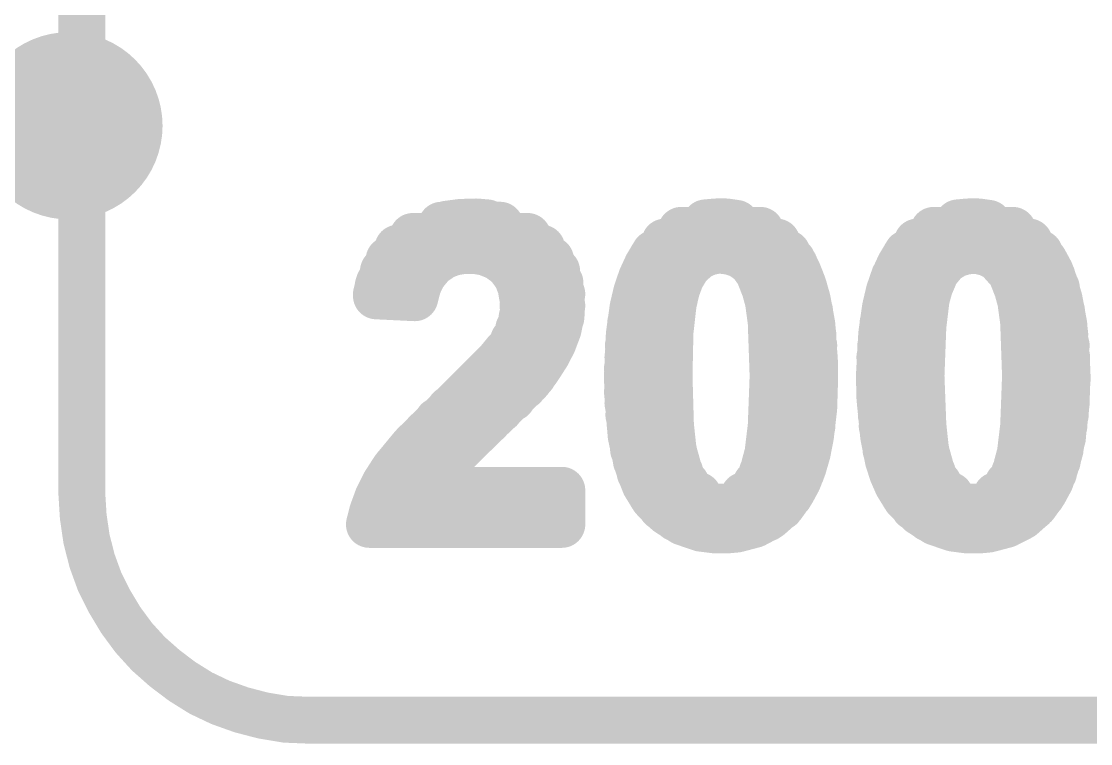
# Model space of a CAD drawing. Extents: x -22 to 197, y -17 to 116.
# Drawn here: x 119.399 to 120.54, y 59.733 to 60.504 of the extents above; entities that cross this region are included whole.
import ezdxf

# ---------------------------------------------------------------- set-up
doc = ezdxf.new("R2010")
doc.units = 0
doc.header["$MEASUREMENT"] = 0
doc.layers.add('DRILLDRAWING', color=1, linetype='CONTINUOUS')
doc.layers.add('TOPOVERLAY', color=2, linetype='CONTINUOUS')

msp = doc.modelspace()

# ---------------------------------------------------------------- linework, layer by layer
at = {"layer": 'DRILLDRAWING', "const_width": 0.1}
msp.add_lwpolyline([(119.3996, 60.3925, 1), (119.4996, 60.3925, 1)], format="xyb", close=True, dxfattribs=at)
at = {"layer": 'TOPOVERLAY', "const_width": 0.05}
for points in [[(119.4634, 59.9999), (119.4634, 61.2999)], [(119.8474, 60.2864), (119.9099, 60.2864)], [(119.8529, 60.2874), (119.8679, 60.2894)], [(119.8679, 60.2894), (119.8844, 60.2899)], [(119.8844, 60.2899), (119.8959, 60.2889)], [(120.1294, 60.2889), (120.1404, 60.2899)], [(120.1404, 60.2899), (120.1514, 60.2899)], [(120.1514, 60.2899), (120.1619, 60.2884)], [(120.3989, 60.2889), (120.4094, 60.2899)], [(120.4094, 60.2899), (120.4209, 60.2899)], [(120.4209, 60.2899), (120.4314, 60.2884)], [(119.8169, 60.2744), (119.9394, 60.2744)], [(120.1034, 60.2809), (120.1879, 60.2809)], [(120.3729, 60.2809), (120.4574, 60.2809)], [(119.8009, 60.2619), (119.9544, 60.2619)], [(120.0859, 60.2684), (120.2054, 60.2684)], [(120.3554, 60.2684), (120.4749, 60.2684)], [(119.8374, 60.2454), (119.8489, 60.2534)], [(119.8489, 60.2534), (119.8594, 60.2574)], [(119.8594, 60.2574), (119.8709, 60.2594)], [(119.8709, 60.2594), (119.8834, 60.2594)], [(119.8834, 60.2594), (119.8949, 60.2574)], [(119.8949, 60.2574), (119.9074, 60.2524)], [(119.9074, 60.2524), (119.9189, 60.2439)], [(120.0669, 60.2429), (120.0734, 60.2539)], [(120.0749, 60.2564), (120.1279, 60.2564)], [(120.1104, 60.2429), (120.1214, 60.2529)], [(120.1214, 60.2529), (120.1324, 60.2579)], [(120.1324, 60.2579), (120.1439, 60.2599)], [(120.1439, 60.2599), (120.1559, 60.2584)], [(120.1559, 60.2584), (120.1664, 60.2549)], [(120.1634, 60.2564), (120.2164, 60.2564)], [(120.1664, 60.2549), (120.1774, 60.2474)], [(120.3364, 60.2429), (120.3429, 60.2539)], [(120.3444, 60.2564), (120.3974, 60.2564)], [(120.3854, 60.2489), (120.3959, 60.2554)], [(120.3959, 60.2554), (120.4074, 60.2589)], [(120.4074, 60.2589), (120.4194, 60.2594)], [(120.4194, 60.2594), (120.4304, 60.2569)], [(120.4304, 60.2569), (120.4414, 60.2514)], [(120.4329, 60.2564), (120.4859, 60.2564)], [(120.4414, 60.2514), (120.4554, 60.2359)], [(119.7914, 60.2494), (119.8424, 60.2494)], [(119.8279, 60.2339), (119.8374, 60.2454)], [(119.9119, 60.2494), (119.9639, 60.2494)], [(119.9189, 60.2439), (119.9274, 60.2324)], [(120.0609, 60.2299), (120.0669, 60.2429)], [(120.0674, 60.2439), (120.1109, 60.2439)], [(120.1029, 60.2304), (120.1104, 60.2429)], [(120.1774, 60.2474), (120.1859, 60.2359)], [(120.1804, 60.2439), (120.2244, 60.2439)], [(120.2219, 60.2484), (120.2279, 60.2364)], [(120.3304, 60.2299), (120.3364, 60.2429)], [(120.3369, 60.2439), (120.3804, 60.2439)], [(120.3754, 60.2369), (120.3854, 60.2489)], [(120.4499, 60.2439), (120.4934, 60.2439)], [(120.4909, 60.2484), (120.4974, 60.2364)], [(119.7854, 60.2374), (119.8299, 60.2374)], [(119.8224, 60.2224), (119.8279, 60.2339)], [(119.9244, 60.2374), (119.9704, 60.2374)], [(119.9274, 60.2324), (119.9319, 60.2219)], [(120.0559, 60.2154), (120.0609, 60.2299)], [(120.0619, 60.2314), (120.1034, 60.2314)], [(120.0984, 60.2179), (120.1029, 60.2304)], [(120.1859, 60.2359), (120.1929, 60.2179)], [(120.1879, 60.2314), (120.2299, 60.2314)], [(120.2279, 60.2364), (120.2334, 60.2224)], [(120.3254, 60.2154), (120.3304, 60.2299)], [(120.3309, 60.2314), (120.3729, 60.2314)], [(120.3684, 60.2204), (120.3754, 60.2369)], [(120.4554, 60.2359), (120.4624, 60.2179)], [(120.4574, 60.2314), (120.4994, 60.2314)], [(120.4974, 60.2364), (120.5024, 60.2224)], [(119.7779, 60.2109), (119.7799, 60.2219)], [(119.7809, 60.2249), (119.8234, 60.2249)], [(119.8189, 60.2089), (119.8224, 60.2224)], [(119.9304, 60.2249), (119.9739, 60.2249)], [(119.9319, 60.2219), (119.9339, 60.2104)], [(120.0574, 60.2194), (120.0989, 60.2194)], [(120.0949, 60.2034), (120.0984, 60.2179)], [(120.1929, 60.2194), (120.2344, 60.2194)], [(120.1929, 60.2179), (120.1964, 60.2049)], [(120.2334, 60.2224), (120.2379, 60.2069)], [(120.3269, 60.2194), (120.3679, 60.2194)], [(120.3649, 60.2074), (120.3684, 60.2204)], [(120.4619, 60.2194), (120.5039, 60.2194)], [(120.4624, 60.2179), (120.4659, 60.2049)], [(120.5024, 60.2224), (120.5069, 60.2069)], [(119.7779, 60.2129), (119.8199, 60.2129)], [(119.7779, 60.2109), (119.8189, 60.2089)], [(119.9334, 60.2129), (119.9759, 60.2129)], [(120.0519, 60.1984), (120.0559, 60.2154)], [(120.0539, 60.2069), (120.0959, 60.2069)], [(120.1959, 60.2069), (120.2379, 60.2069)], [(120.1964, 60.2049), (120.1994, 60.1829)], [(120.2379, 60.2069), (120.2429, 60.1799)], [(120.3214, 60.1984), (120.3254, 60.2154)], [(120.3234, 60.2069), (120.3649, 60.2069)], [(120.3614, 60.1784), (120.3649, 60.2074)], [(120.4654, 60.2069), (120.5069, 60.2069)], [(120.4659, 60.2049), (120.4689, 60.1829)], [(120.5069, 60.2069), (120.5119, 60.1799)], [(119.9344, 60.2004), (119.9759, 60.2004)], [(120.0479, 60.1699), (120.0519, 60.1984)], [(120.0514, 60.1949), (120.0939, 60.1949)], [(120.0914, 60.1724), (120.0949, 60.2034)], [(120.1979, 60.1949), (120.2404, 60.1949)], [(120.3174, 60.1704), (120.3214, 60.1984)], [(120.3209, 60.1949), (120.3629, 60.1949)], [(120.4674, 60.1949), (120.5094, 60.1949)], [(119.9334, 60.1879), (119.9749, 60.1879)], [(119.9719, 60.1754), (119.9754, 60.1929)], [(120.0494, 60.1824), (120.0924, 60.1824)], [(120.1994, 60.1829), (120.2014, 60.1254)], [(120.1994, 60.1824), (120.2424, 60.1824)], [(120.3189, 60.1824), (120.3619, 60.1824)], [(120.4689, 60.1829), (120.4709, 60.1254)], [(120.4689, 60.1824), (120.5114, 60.1824)], [(119.9299, 60.1759), (119.9719, 60.1759)], [(119.9664, 60.1609), (119.9719, 60.1754)], [(120.0904, 60.1254), (120.0914, 60.1724)], [(120.2429, 60.1799), (120.2459, 60.1369)], [(120.3594, 60.1254), (120.3614, 60.1784)], [(120.5119, 60.1799), (120.5149, 60.1369)], [(119.9244, 60.1634), (119.9674, 60.1634)], [(119.9599, 60.1484), (119.9664, 60.1609)], [(120.0459, 60.1259), (120.0479, 60.1699)], [(120.0479, 60.1699), (120.0914, 60.1699)], [(120.2004, 60.1699), (120.2439, 60.1699)], [(120.3149, 60.1259), (120.3174, 60.1704)], [(120.3174, 60.1699), (120.3609, 60.1699)], [(120.4694, 60.1699), (120.5129, 60.1699)], [(119.9074, 60.1399), (119.9164, 60.1509)], [(119.9169, 60.1514), (119.9614, 60.1514)], [(119.9499, 60.1329), (119.9599, 60.1484)], [(120.0469, 60.1579), (120.0909, 60.1579)], [(120.2009, 60.1579), (120.2449, 60.1579)], [(120.3164, 60.1579), (120.3604, 60.1579)], [(120.4704, 60.1579), (120.5144, 60.1579)], [(119.8159, 60.0489), (119.9074, 60.1399)], [(119.9069, 60.1389), (119.9539, 60.1389)], [(120.0464, 60.1454), (120.0904, 60.1454)], [(120.2014, 60.1454), (120.2454, 60.1454)], [(120.2459, 60.1249), (120.2459, 60.1369)], [(120.3154, 60.1454), (120.3599, 60.1454)], [(120.4704, 60.1454), (120.5149, 60.1454)], [(120.5149, 60.1369), (120.5154, 60.1249)], [(119.8949, 60.1264), (119.9454, 60.1264)], [(119.9409, 60.1209), (119.9499, 60.1329)], [(120.0459, 60.1334), (120.0904, 60.1334)], [(120.0459, 60.1259), (120.0464, 60.1024)], [(120.0904, 60.1254), (120.0919, 60.0729)], [(120.1994, 60.0719), (120.2014, 60.1254)], [(120.2014, 60.1334), (120.2459, 60.1334)], [(120.2449, 60.0914), (120.2459, 60.1249)], [(120.3149, 60.1259), (120.3154, 60.1024)], [(120.3154, 60.1334), (120.3594, 60.1334)], [(120.3594, 60.1254), (120.3614, 60.0729)], [(120.4689, 60.0719), (120.4709, 60.1254)], [(120.4709, 60.1334), (120.5149, 60.1334)], [(120.5139, 60.0914), (120.5154, 60.1249)], [(119.8624, 60.0439), (119.9409, 60.1209)], [(119.8824, 60.1144), (119.9349, 60.1144)], [(120.0459, 60.1209), (120.0904, 60.1209)], [(120.2014, 60.1209), (120.2459, 60.1209)], [(120.3154, 60.1209), (120.3594, 60.1209)], [(120.4709, 60.1209), (120.5154, 60.1209)], [(120.0459, 60.1084), (120.0904, 60.1084)], [(120.0464, 60.1024), (120.0499, 60.0614)], [(120.2014, 60.1084), (120.2454, 60.1084)], [(120.3154, 60.1084), (120.3599, 60.1084)], [(120.3154, 60.1024), (120.3194, 60.0614)], [(120.4704, 60.1084), (120.5149, 60.1084)], [(119.8694, 60.1019), (119.9229, 60.1019)], [(120.0464, 60.0964), (120.0909, 60.0964)], [(120.2009, 60.0964), (120.2449, 60.0964)], [(120.2414, 60.0614), (120.2449, 60.0914)], [(120.3159, 60.0964), (120.3599, 60.0964)], [(120.4704, 60.0964), (120.5144, 60.0964)], [(120.5104, 60.0614), (120.5139, 60.0914)], [(119.8564, 60.0899), (119.9099, 60.0899)], [(120.0474, 60.0839), (120.0914, 60.0839)], [(120.2004, 60.0839), (120.2439, 60.0839)], [(120.3169, 60.0839), (120.3604, 60.0839)], [(120.4699, 60.0839), (120.5134, 60.0839)], [(119.8434, 60.0774), (119.8969, 60.0774)], [(120.0489, 60.0719), (120.0919, 60.0719)], [(120.0919, 60.0729), (120.0944, 60.0494)], [(120.1959, 60.0429), (120.1994, 60.0719)], [(120.1994, 60.0719), (120.2429, 60.0719)], [(120.3179, 60.0719), (120.3614, 60.0719)], [(120.3614, 60.0729), (120.3639, 60.0494)], [(120.4654, 60.0429), (120.4689, 60.0719)], [(120.4689, 60.0719), (120.5119, 60.0719)], [(119.8314, 60.0649), (119.8834, 60.0649)], [(120.0499, 60.0614), (120.0554, 60.0359)], [(120.0504, 60.0594), (120.0929, 60.0594)], [(120.1984, 60.0594), (120.2409, 60.0594)], [(120.2379, 60.0434), (120.2414, 60.0614)], [(120.3194, 60.0614), (120.3244, 60.0359)], [(120.3199, 60.0594), (120.3624, 60.0594)], [(120.4679, 60.0594), (120.5104, 60.0594)], [(120.5069, 60.0434), (120.5104, 60.0614)], [(119.7969, 60.0259), (119.8159, 60.0489)], [(119.8194, 60.0529), (119.8709, 60.0529)], [(120.0524, 60.0469), (120.0949, 60.0469)], [(120.1964, 60.0469), (120.2384, 60.0469)], [(120.3219, 60.0469), (120.3644, 60.0469)], [(120.4659, 60.0469), (120.5079, 60.0469)], [(119.8089, 60.0404), (119.8589, 60.0404)], [(119.8489, 60.0274), (119.8624, 60.0439)], [(120.0554, 60.0359), (120.0599, 60.0219)], [(120.0554, 60.0349), (120.0979, 60.0349)], [(120.0959, 60.0419), (120.0994, 60.0294)], [(120.1924, 60.0299), (120.1959, 60.0429)], [(120.1939, 60.0349), (120.2354, 60.0349)], [(120.2334, 60.0279), (120.2379, 60.0434)], [(120.3244, 60.0359), (120.3289, 60.0219)], [(120.3249, 60.0349), (120.3669, 60.0349)], [(120.3654, 60.0419), (120.3689, 60.0294)], [(120.4619, 60.0299), (120.4654, 60.0429)], [(120.4634, 60.0349), (120.5049, 60.0349)], [(120.5024, 60.0279), (120.5069, 60.0434)], [(119.7869, 60.0104), (119.7969, 60.0259)], [(119.7989, 60.0284), (119.8494, 60.0284)], [(119.8439, 60.0159), (119.8489, 60.0274)], [(120.0594, 60.0224), (120.1019, 60.0224)], [(120.1899, 60.0224), (120.2314, 60.0224)], [(120.2279, 60.0139), (120.2334, 60.0279)], [(120.3289, 60.0224), (120.3714, 60.0224)], [(120.4594, 60.0224), (120.5009, 60.0224)], [(120.4974, 60.0139), (120.5024, 60.0279)], [(119.7904, 60.0159), (119.8439, 60.0159)], [(120.0599, 60.0219), (120.0649, 60.0094)], [(120.2214, 60.0019), (120.2279, 60.0139)], [(120.3289, 60.0219), (120.3344, 60.0094)], [(120.4909, 60.0019), (120.4974, 60.0139)], [(119.4634, 59.9999), (119.4649, 59.9754)], [(119.7794, 59.9954), (119.7869, 60.0104)], [(119.7834, 60.0034), (119.8559, 60.0034)], [(119.8564, 60.0034), (119.9759, 60.0034)], [(119.9759, 59.9669), (119.9759, 60.0034)], [(120.0644, 60.0104), (120.1084, 60.0104)], [(120.0649, 60.0094), (120.0739, 59.9949)], [(120.1834, 60.0104), (120.2259, 60.0104)], [(120.2114, 59.9879), (120.2214, 60.0019)], [(120.3339, 60.0104), (120.3779, 60.0104)], [(120.3344, 60.0094), (120.3434, 59.9949)], [(120.4524, 60.0104), (120.4954, 60.0104)], [(120.4809, 59.9879), (120.4909, 60.0019)], [(119.7739, 59.9804), (119.7794, 59.9954)], [(119.7779, 59.9914), (119.9759, 59.9914)], [(120.0719, 59.9979), (120.1214, 59.9979)], [(120.0739, 59.9949), (120.0889, 59.9799)], [(120.1704, 59.9979), (120.2189, 59.9979)], [(120.1974, 59.9754), (120.2114, 59.9879)], [(120.3414, 59.9979), (120.3904, 59.9979)], [(120.3434, 59.9949), (120.3584, 59.9799)], [(120.4399, 59.9979), (120.4884, 59.9979)], [(120.4669, 59.9754), (120.4809, 59.9879)], [(119.7704, 59.9669), (119.7739, 59.9804)], [(119.7734, 59.9789), (119.9759, 59.9789)], [(120.0824, 59.9854), (120.2094, 59.9854)], [(120.0889, 59.9799), (120.1054, 59.9694)], [(120.3519, 59.9854), (120.4784, 59.9854)], [(120.3584, 59.9799), (120.3749, 59.9694)], [(119.4649, 59.9754), (119.4684, 59.9514)], [(119.7704, 59.9669), (119.9759, 59.9669)], [(119.7704, 59.9669), (119.9759, 59.9669)], [(120.0984, 59.9734), (120.1944, 59.9734)], [(120.1054, 59.9694), (120.1244, 59.9629)], [(120.1624, 59.9619), (120.1814, 59.9669)], [(120.1814, 59.9669), (120.1974, 59.9754)], [(120.3679, 59.9734), (120.4634, 59.9734)], [(120.3749, 59.9694), (120.3939, 59.9629)], [(120.4314, 59.9619), (120.4504, 59.9669)], [(120.4504, 59.9669), (120.4669, 59.9754)], [(120.1244, 59.9629), (120.1404, 59.9609)], [(120.1404, 59.9609), (120.1514, 59.9609)], [(120.1514, 59.9609), (120.1624, 59.9619)], [(120.3939, 59.9629), (120.4094, 59.9609)], [(120.4094, 59.9609), (120.4209, 59.9609)], [(120.4209, 59.9609), (120.4314, 59.9619)], [(119.4684, 59.9514), (119.4744, 59.9279)], [(119.4744, 59.9279), (119.4824, 59.9059)], [(119.4824, 59.9059), (119.4929, 59.8849)], [(119.4929, 59.8849), (119.5049, 59.8649)], [(119.5049, 59.8649), (119.5189, 59.8459)], [(119.5189, 59.8459), (119.5344, 59.8289)], [(119.5344, 59.8289), (119.5519, 59.8134)], [(119.5519, 59.8134), (119.5704, 59.7994)], [(119.5704, 59.7994), (119.5904, 59.7869)], [(119.5904, 59.7869), (119.6114, 59.7769)], [(119.6114, 59.7769), (119.6339, 59.7689)], [(119.6339, 59.7689), (119.6569, 59.7629)], [(119.6569, 59.7629), (119.6809, 59.7589)], [(119.6809, 59.7589), (119.7054, 59.7579)], [(119.7054, 59.7579), (122.7319, 59.7579)]]:
    msp.add_lwpolyline(points, dxfattribs=at)
at = {"layer": 'TOPOVERLAY', "const_width": 0.025}
for points in [[(119.8349, 60.2864, 1), (119.8599, 60.2864, 1)], [(119.8404, 60.2874, 1), (119.8654, 60.2874, 1)], [(119.8554, 60.2894, 1), (119.8804, 60.2894, 1)], [(119.8554, 60.2894, 1), (119.8804, 60.2894, 1)], [(119.8719, 60.2899, 1), (119.8969, 60.2899, 1)], [(119.8719, 60.2899, 1), (119.8969, 60.2899, 1)], [(119.8834, 60.2889, 1), (119.9084, 60.2889, 1)], [(119.8974, 60.2864, 1), (119.9224, 60.2864, 1)], [(120.1169, 60.2889, 1), (120.1419, 60.2889, 1)], [(120.1279, 60.2899, 1), (120.1529, 60.2899, 1)], [(120.1279, 60.2899, 1), (120.1529, 60.2899, 1)], [(120.1389, 60.2899, 1), (120.1639, 60.2899, 1)], [(120.1389, 60.2899, 1), (120.1639, 60.2899, 1)], [(120.1494, 60.2884, 1), (120.1744, 60.2884, 1)], [(120.3864, 60.2889, 1), (120.4114, 60.2889, 1)], [(120.3969, 60.2899, 1), (120.4219, 60.2899, 1)], [(120.3969, 60.2899, 1), (120.4219, 60.2899, 1)], [(120.4084, 60.2899, 1), (120.4334, 60.2899, 1)], [(120.4084, 60.2899, 1), (120.4334, 60.2899, 1)], [(120.4189, 60.2884, 1), (120.4439, 60.2884, 1)], [(119.8044, 60.2744, 1), (119.8294, 60.2744, 1)], [(119.9269, 60.2744, 1), (119.9519, 60.2744, 1)], [(120.0909, 60.2809, 1), (120.1159, 60.2809, 1)], [(120.1754, 60.2809, 1), (120.2004, 60.2809, 1)], [(120.3604, 60.2809, 1), (120.3854, 60.2809, 1)], [(120.4449, 60.2809, 1), (120.4699, 60.2809, 1)], [(119.7884, 60.2619, 1), (119.8134, 60.2619, 1)], [(119.9419, 60.2619, 1), (119.9669, 60.2619, 1)], [(120.0734, 60.2684, 1), (120.0984, 60.2684, 1)], [(120.1929, 60.2684, 1), (120.2179, 60.2684, 1)], [(120.3429, 60.2684, 1), (120.3679, 60.2684, 1)], [(120.4624, 60.2684, 1), (120.4874, 60.2684, 1)], [(119.8364, 60.2534, 1), (119.8614, 60.2534, 1)], [(119.8364, 60.2534, 1), (119.8614, 60.2534, 1)], [(119.8469, 60.2574, 1), (119.8719, 60.2574, 1)], [(119.8469, 60.2574, 1), (119.8719, 60.2574, 1)], [(119.8584, 60.2594, 1), (119.8834, 60.2594, 1)], [(119.8584, 60.2594, 1), (119.8834, 60.2594, 1)], [(119.8709, 60.2594, 1), (119.8959, 60.2594, 1)], [(119.8709, 60.2594, 1), (119.8959, 60.2594, 1)], [(119.8824, 60.2574, 1), (119.9074, 60.2574, 1)], [(119.8824, 60.2574, 1), (119.9074, 60.2574, 1)], [(119.8949, 60.2524, 1), (119.9199, 60.2524, 1)], [(119.8949, 60.2524, 1), (119.9199, 60.2524, 1)], [(120.0609, 60.2539, 1), (120.0859, 60.2539, 1)], [(120.0624, 60.2564, 1), (120.0874, 60.2564, 1)], [(120.1089, 60.2529, 1), (120.1339, 60.2529, 1)], [(120.1089, 60.2529, 1), (120.1339, 60.2529, 1)], [(120.1154, 60.2564, 1), (120.1404, 60.2564, 1)], [(120.1199, 60.2579, 1), (120.1449, 60.2579, 1)], [(120.1199, 60.2579, 1), (120.1449, 60.2579, 1)], [(120.1314, 60.2599, 1), (120.1564, 60.2599, 1)], [(120.1314, 60.2599, 1), (120.1564, 60.2599, 1)], [(120.1434, 60.2584, 1), (120.1684, 60.2584, 1)], [(120.1434, 60.2584, 1), (120.1684, 60.2584, 1)], [(120.1509, 60.2564, 1), (120.1759, 60.2564, 1)], [(120.1539, 60.2549, 1), (120.1789, 60.2549, 1)], [(120.1539, 60.2549, 1), (120.1789, 60.2549, 1)], [(120.2039, 60.2564, 1), (120.2289, 60.2564, 1)], [(120.3304, 60.2539, 1), (120.3554, 60.2539, 1)], [(120.3319, 60.2564, 1), (120.3569, 60.2564, 1)], [(120.3834, 60.2554, 1), (120.4084, 60.2554, 1)], [(120.3834, 60.2554, 1), (120.4084, 60.2554, 1)], [(120.3849, 60.2564, 1), (120.4099, 60.2564, 1)], [(120.3949, 60.2589, 1), (120.4199, 60.2589, 1)], [(120.3949, 60.2589, 1), (120.4199, 60.2589, 1)], [(120.4069, 60.2594, 1), (120.4319, 60.2594, 1)], [(120.4069, 60.2594, 1), (120.4319, 60.2594, 1)], [(120.4179, 60.2569, 1), (120.4429, 60.2569, 1)], [(120.4179, 60.2569, 1), (120.4429, 60.2569, 1)], [(120.4204, 60.2564, 1), (120.4454, 60.2564, 1)], [(120.4289, 60.2514, 1), (120.4539, 60.2514, 1)], [(120.4289, 60.2514, 1), (120.4539, 60.2514, 1)], [(120.4734, 60.2564, 1), (120.4984, 60.2564, 1)], [(119.7789, 60.2494, 1), (119.8039, 60.2494, 1)], [(119.8249, 60.2454, 1), (119.8499, 60.2454, 1)], [(119.8249, 60.2454, 1), (119.8499, 60.2454, 1)], [(119.8299, 60.2494, 1), (119.8549, 60.2494, 1)], [(119.8994, 60.2494, 1), (119.9244, 60.2494, 1)], [(119.9064, 60.2439, 1), (119.9314, 60.2439, 1)], [(119.9064, 60.2439, 1), (119.9314, 60.2439, 1)], [(119.9514, 60.2494, 1), (119.9764, 60.2494, 1)], [(120.0544, 60.2429, 1), (120.0794, 60.2429, 1)], [(120.0544, 60.2429, 1), (120.0794, 60.2429, 1)], [(120.0549, 60.2439, 1), (120.0799, 60.2439, 1)], [(120.0979, 60.2429, 1), (120.1229, 60.2429, 1)], [(120.0979, 60.2429, 1), (120.1229, 60.2429, 1)], [(120.0984, 60.2439, 1), (120.1234, 60.2439, 1)], [(120.1649, 60.2474, 1), (120.1899, 60.2474, 1)], [(120.1649, 60.2474, 1), (120.1899, 60.2474, 1)], [(120.1679, 60.2439, 1), (120.1929, 60.2439, 1)], [(120.2094, 60.2484, 1), (120.2344, 60.2484, 1)], [(120.2119, 60.2439, 1), (120.2369, 60.2439, 1)], [(120.3239, 60.2429, 1), (120.3489, 60.2429, 1)], [(120.3239, 60.2429, 1), (120.3489, 60.2429, 1)], [(120.3244, 60.2439, 1), (120.3494, 60.2439, 1)], [(120.3679, 60.2439, 1), (120.3929, 60.2439, 1)], [(120.3729, 60.2489, 1), (120.3979, 60.2489, 1)], [(120.3729, 60.2489, 1), (120.3979, 60.2489, 1)], [(120.4374, 60.2439, 1), (120.4624, 60.2439, 1)], [(120.4784, 60.2484, 1), (120.5034, 60.2484, 1)], [(120.4809, 60.2439, 1), (120.5059, 60.2439, 1)], [(119.7729, 60.2374, 1), (119.7979, 60.2374, 1)], [(119.8154, 60.2339, 1), (119.8404, 60.2339, 1)], [(119.8154, 60.2339, 1), (119.8404, 60.2339, 1)], [(119.8174, 60.2374, 1), (119.8424, 60.2374, 1)], [(119.9119, 60.2374, 1), (119.9369, 60.2374, 1)], [(119.9149, 60.2324, 1), (119.9399, 60.2324, 1)], [(119.9149, 60.2324, 1), (119.9399, 60.2324, 1)], [(119.9579, 60.2374, 1), (119.9829, 60.2374, 1)], [(120.0484, 60.2299, 1), (120.0734, 60.2299, 1)], [(120.0484, 60.2299, 1), (120.0734, 60.2299, 1)], [(120.0494, 60.2314, 1), (120.0744, 60.2314, 1)], [(120.0904, 60.2304, 1), (120.1154, 60.2304, 1)], [(120.0904, 60.2304, 1), (120.1154, 60.2304, 1)], [(120.0909, 60.2314, 1), (120.1159, 60.2314, 1)], [(120.1734, 60.2359, 1), (120.1984, 60.2359, 1)], [(120.1734, 60.2359, 1), (120.1984, 60.2359, 1)], [(120.1754, 60.2314, 1), (120.2004, 60.2314, 1)], [(120.2154, 60.2364, 1), (120.2404, 60.2364, 1)], [(120.2154, 60.2364, 1), (120.2404, 60.2364, 1)], [(120.2174, 60.2314, 1), (120.2424, 60.2314, 1)], [(120.3179, 60.2299, 1), (120.3429, 60.2299, 1)], [(120.3179, 60.2299, 1), (120.3429, 60.2299, 1)], [(120.3184, 60.2314, 1), (120.3434, 60.2314, 1)], [(120.3604, 60.2314, 1), (120.3854, 60.2314, 1)], [(120.3629, 60.2369, 1), (120.3879, 60.2369, 1)], [(120.3629, 60.2369, 1), (120.3879, 60.2369, 1)], [(120.4429, 60.2359, 1), (120.4679, 60.2359, 1)], [(120.4429, 60.2359, 1), (120.4679, 60.2359, 1)], [(120.4449, 60.2314, 1), (120.4699, 60.2314, 1)], [(120.4849, 60.2364, 1), (120.5099, 60.2364, 1)], [(120.4849, 60.2364, 1), (120.5099, 60.2364, 1)], [(120.4869, 60.2314, 1), (120.5119, 60.2314, 1)], [(119.7674, 60.2219, 1), (119.7924, 60.2219, 1)], [(119.7684, 60.2249, 1), (119.7934, 60.2249, 1)], [(119.8099, 60.2224, 1), (119.8349, 60.2224, 1)], [(119.8099, 60.2224, 1), (119.8349, 60.2224, 1)], [(119.8109, 60.2249, 1), (119.8359, 60.2249, 1)], [(119.9179, 60.2249, 1), (119.9429, 60.2249, 1)], [(119.9194, 60.2219, 1), (119.9444, 60.2219, 1)], [(119.9194, 60.2219, 1), (119.9444, 60.2219, 1)], [(119.9614, 60.2249, 1), (119.9864, 60.2249, 1)], [(120.0449, 60.2194, 1), (120.0699, 60.2194, 1)], [(120.0859, 60.2179, 1), (120.1109, 60.2179, 1)], [(120.0859, 60.2179, 1), (120.1109, 60.2179, 1)], [(120.0864, 60.2194, 1), (120.1114, 60.2194, 1)], [(120.1804, 60.2194, 1), (120.2054, 60.2194, 1)], [(120.1804, 60.2179, 1), (120.2054, 60.2179, 1)], [(120.1804, 60.2179, 1), (120.2054, 60.2179, 1)], [(120.2209, 60.2224, 1), (120.2459, 60.2224, 1)], [(120.2209, 60.2224, 1), (120.2459, 60.2224, 1)], [(120.2219, 60.2194, 1), (120.2469, 60.2194, 1)], [(120.3144, 60.2194, 1), (120.3394, 60.2194, 1)], [(120.3554, 60.2194, 1), (120.3804, 60.2194, 1)], [(120.3559, 60.2204, 1), (120.3809, 60.2204, 1)], [(120.3559, 60.2204, 1), (120.3809, 60.2204, 1)], [(120.4494, 60.2194, 1), (120.4744, 60.2194, 1)], [(120.4499, 60.2179, 1), (120.4749, 60.2179, 1)], [(120.4499, 60.2179, 1), (120.4749, 60.2179, 1)], [(120.4899, 60.2224, 1), (120.5149, 60.2224, 1)], [(120.4899, 60.2224, 1), (120.5149, 60.2224, 1)], [(120.4914, 60.2194, 1), (120.5164, 60.2194, 1)], [(119.7654, 60.2129, 1), (119.7904, 60.2129, 1)], [(119.7654, 60.2109, 1), (119.7904, 60.2109, 1)], [(119.7654, 60.2109, 1), (119.7904, 60.2109, 1)], [(119.8064, 60.2089, 1), (119.8314, 60.2089, 1)], [(119.8064, 60.2089, 1), (119.8314, 60.2089, 1)], [(119.8074, 60.2129, 1), (119.8324, 60.2129, 1)], [(119.9209, 60.2129, 1), (119.9459, 60.2129, 1)], [(119.9214, 60.2104, 1), (119.9464, 60.2104, 1)], [(119.9634, 60.2129, 1), (119.9884, 60.2129, 1)], [(120.0414, 60.2069, 1), (120.0664, 60.2069, 1)], [(120.0434, 60.2154, 1), (120.0684, 60.2154, 1)], [(120.0434, 60.2154, 1), (120.0684, 60.2154, 1)], [(120.0834, 60.2069, 1), (120.1084, 60.2069, 1)], [(120.1834, 60.2069, 1), (120.2084, 60.2069, 1)], [(120.1839, 60.2049, 1), (120.2089, 60.2049, 1)], [(120.1839, 60.2049, 1), (120.2089, 60.2049, 1)], [(120.2254, 60.2069, 1), (120.2504, 60.2069, 1)], [(120.2254, 60.2069, 1), (120.2504, 60.2069, 1)], [(120.2254, 60.2069, 1), (120.2504, 60.2069, 1)], [(120.3109, 60.2069, 1), (120.3359, 60.2069, 1)], [(120.3129, 60.2154, 1), (120.3379, 60.2154, 1)], [(120.3129, 60.2154, 1), (120.3379, 60.2154, 1)], [(120.3524, 60.2074, 1), (120.3774, 60.2074, 1)], [(120.3524, 60.2074, 1), (120.3774, 60.2074, 1)], [(120.3524, 60.2069, 1), (120.3774, 60.2069, 1)], [(120.4529, 60.2069, 1), (120.4779, 60.2069, 1)], [(120.4534, 60.2049, 1), (120.4784, 60.2049, 1)], [(120.4534, 60.2049, 1), (120.4784, 60.2049, 1)], [(120.4944, 60.2069, 1), (120.5194, 60.2069, 1)], [(120.4944, 60.2069, 1), (120.5194, 60.2069, 1)], [(120.4944, 60.2069, 1), (120.5194, 60.2069, 1)], [(119.9219, 60.2004, 1), (119.9469, 60.2004, 1)], [(119.9634, 60.2004, 1), (119.9884, 60.2004, 1)], [(120.0389, 60.1949, 1), (120.0639, 60.1949, 1)], [(120.0394, 60.1984, 1), (120.0644, 60.1984, 1)], [(120.0394, 60.1984, 1), (120.0644, 60.1984, 1)], [(120.0814, 60.1949, 1), (120.1064, 60.1949, 1)], [(120.0824, 60.2034, 1), (120.1074, 60.2034, 1)], [(120.0824, 60.2034, 1), (120.1074, 60.2034, 1)], [(120.1854, 60.1949, 1), (120.2104, 60.1949, 1)], [(120.2279, 60.1949, 1), (120.2529, 60.1949, 1)], [(120.3084, 60.1949, 1), (120.3334, 60.1949, 1)], [(120.3089, 60.1984, 1), (120.3339, 60.1984, 1)], [(120.3089, 60.1984, 1), (120.3339, 60.1984, 1)], [(120.3504, 60.1949, 1), (120.3754, 60.1949, 1)], [(120.4549, 60.1949, 1), (120.4799, 60.1949, 1)], [(120.4969, 60.1949, 1), (120.5219, 60.1949, 1)], [(119.9209, 60.1879, 1), (119.9459, 60.1879, 1)], [(119.9624, 60.1879, 1), (119.9874, 60.1879, 1)], [(119.9629, 60.1929, 1), (119.9879, 60.1929, 1)], [(120.0369, 60.1824, 1), (120.0619, 60.1824, 1)], [(120.0799, 60.1824, 1), (120.1049, 60.1824, 1)], [(120.1869, 60.1829, 1), (120.2119, 60.1829, 1)], [(120.1869, 60.1829, 1), (120.2119, 60.1829, 1)], [(120.1869, 60.1824, 1), (120.2119, 60.1824, 1)], [(120.2299, 60.1824, 1), (120.2549, 60.1824, 1)], [(120.3064, 60.1824, 1), (120.3314, 60.1824, 1)], [(120.3494, 60.1824, 1), (120.3744, 60.1824, 1)], [(120.4564, 60.1829, 1), (120.4814, 60.1829, 1)], [(120.4564, 60.1829, 1), (120.4814, 60.1829, 1)], [(120.4564, 60.1824, 1), (120.4814, 60.1824, 1)], [(120.4989, 60.1824, 1), (120.5239, 60.1824, 1)], [(119.9174, 60.1759, 1), (119.9424, 60.1759, 1)], [(119.9594, 60.1759, 1), (119.9844, 60.1759, 1)], [(119.9594, 60.1754, 1), (119.9844, 60.1754, 1)], [(119.9594, 60.1754, 1), (119.9844, 60.1754, 1)], [(120.0789, 60.1724, 1), (120.1039, 60.1724, 1)], [(120.0789, 60.1724, 1), (120.1039, 60.1724, 1)], [(120.2304, 60.1799, 1), (120.2554, 60.1799, 1)], [(120.2304, 60.1799, 1), (120.2554, 60.1799, 1)], [(120.3489, 60.1784, 1), (120.3739, 60.1784, 1)], [(120.3489, 60.1784, 1), (120.3739, 60.1784, 1)], [(120.4994, 60.1799, 1), (120.5244, 60.1799, 1)], [(120.4994, 60.1799, 1), (120.5244, 60.1799, 1)], [(119.9119, 60.1634, 1), (119.9369, 60.1634, 1)], [(119.9539, 60.1609, 1), (119.9789, 60.1609, 1)], [(119.9539, 60.1609, 1), (119.9789, 60.1609, 1)], [(119.9549, 60.1634, 1), (119.9799, 60.1634, 1)], [(120.0354, 60.1699, 1), (120.0604, 60.1699, 1)], [(120.0354, 60.1699, 1), (120.0604, 60.1699, 1)], [(120.0354, 60.1699, 1), (120.0604, 60.1699, 1)], [(120.0789, 60.1699, 1), (120.1039, 60.1699, 1)], [(120.1879, 60.1699, 1), (120.2129, 60.1699, 1)], [(120.2314, 60.1699, 1), (120.2564, 60.1699, 1)], [(120.3049, 60.1704, 1), (120.3299, 60.1704, 1)], [(120.3049, 60.1704, 1), (120.3299, 60.1704, 1)], [(120.3049, 60.1699, 1), (120.3299, 60.1699, 1)], [(120.3484, 60.1699, 1), (120.3734, 60.1699, 1)], [(120.4569, 60.1699, 1), (120.4819, 60.1699, 1)], [(120.5004, 60.1699, 1), (120.5254, 60.1699, 1)], [(119.9039, 60.1509, 1), (119.9289, 60.1509, 1)], [(119.9044, 60.1514, 1), (119.9294, 60.1514, 1)], [(119.9474, 60.1484, 1), (119.9724, 60.1484, 1)], [(119.9474, 60.1484, 1), (119.9724, 60.1484, 1)], [(119.9489, 60.1514, 1), (119.9739, 60.1514, 1)], [(120.0344, 60.1579, 1), (120.0594, 60.1579, 1)], [(120.0784, 60.1579, 1), (120.1034, 60.1579, 1)], [(120.1884, 60.1579, 1), (120.2134, 60.1579, 1)], [(120.2324, 60.1579, 1), (120.2574, 60.1579, 1)], [(120.3039, 60.1579, 1), (120.3289, 60.1579, 1)], [(120.3479, 60.1579, 1), (120.3729, 60.1579, 1)], [(120.4579, 60.1579, 1), (120.4829, 60.1579, 1)], [(120.5019, 60.1579, 1), (120.5269, 60.1579, 1)], [(119.8944, 60.1389, 1), (119.9194, 60.1389, 1)], [(119.8949, 60.1399, 1), (119.9199, 60.1399, 1)], [(119.8949, 60.1399, 1), (119.9199, 60.1399, 1)], [(119.9414, 60.1389, 1), (119.9664, 60.1389, 1)], [(120.0339, 60.1454, 1), (120.0589, 60.1454, 1)], [(120.0779, 60.1454, 1), (120.1029, 60.1454, 1)], [(120.1889, 60.1454, 1), (120.2139, 60.1454, 1)], [(120.2329, 60.1454, 1), (120.2579, 60.1454, 1)], [(120.2334, 60.1369, 1), (120.2584, 60.1369, 1)], [(120.2334, 60.1369, 1), (120.2584, 60.1369, 1)], [(120.3029, 60.1454, 1), (120.3279, 60.1454, 1)], [(120.3474, 60.1454, 1), (120.3724, 60.1454, 1)], [(120.4579, 60.1454, 1), (120.4829, 60.1454, 1)], [(120.5024, 60.1454, 1), (120.5274, 60.1454, 1)], [(120.5024, 60.1369, 1), (120.5274, 60.1369, 1)], [(120.5024, 60.1369, 1), (120.5274, 60.1369, 1)], [(119.8824, 60.1264, 1), (119.9074, 60.1264, 1)], [(119.9329, 60.1264, 1), (119.9579, 60.1264, 1)], [(119.9374, 60.1329, 1), (119.9624, 60.1329, 1)], [(119.9374, 60.1329, 1), (119.9624, 60.1329, 1)], [(120.0334, 60.1334, 1), (120.0584, 60.1334, 1)], [(120.0334, 60.1259, 1), (120.0584, 60.1259, 1)], [(120.0334, 60.1259, 1), (120.0584, 60.1259, 1)], [(120.0779, 60.1334, 1), (120.1029, 60.1334, 1)], [(120.0779, 60.1254, 1), (120.1029, 60.1254, 1)], [(120.0779, 60.1254, 1), (120.1029, 60.1254, 1)], [(120.1889, 60.1334, 1), (120.2139, 60.1334, 1)], [(120.1889, 60.1254, 1), (120.2139, 60.1254, 1)], [(120.1889, 60.1254, 1), (120.2139, 60.1254, 1)], [(120.2334, 60.1334, 1), (120.2584, 60.1334, 1)], [(120.2334, 60.1249, 1), (120.2584, 60.1249, 1)], [(120.2334, 60.1249, 1), (120.2584, 60.1249, 1)], [(120.3024, 60.1259, 1), (120.3274, 60.1259, 1)], [(120.3024, 60.1259, 1), (120.3274, 60.1259, 1)], [(120.3029, 60.1334, 1), (120.3279, 60.1334, 1)], [(120.3469, 60.1334, 1), (120.3719, 60.1334, 1)], [(120.3469, 60.1254, 1), (120.3719, 60.1254, 1)], [(120.3469, 60.1254, 1), (120.3719, 60.1254, 1)], [(120.4584, 60.1334, 1), (120.4834, 60.1334, 1)], [(120.4584, 60.1254, 1), (120.4834, 60.1254, 1)], [(120.4584, 60.1254, 1), (120.4834, 60.1254, 1)], [(120.5024, 60.1334, 1), (120.5274, 60.1334, 1)], [(120.5029, 60.1249, 1), (120.5279, 60.1249, 1)], [(120.5029, 60.1249, 1), (120.5279, 60.1249, 1)], [(119.8699, 60.1144, 1), (119.8949, 60.1144, 1)], [(119.9224, 60.1144, 1), (119.9474, 60.1144, 1)], [(119.9284, 60.1209, 1), (119.9534, 60.1209, 1)], [(119.9284, 60.1209, 1), (119.9534, 60.1209, 1)], [(120.0334, 60.1209, 1), (120.0584, 60.1209, 1)], [(120.0779, 60.1209, 1), (120.1029, 60.1209, 1)], [(120.1889, 60.1209, 1), (120.2139, 60.1209, 1)], [(120.2334, 60.1209, 1), (120.2584, 60.1209, 1)], [(120.3029, 60.1209, 1), (120.3279, 60.1209, 1)], [(120.3469, 60.1209, 1), (120.3719, 60.1209, 1)], [(120.4584, 60.1209, 1), (120.4834, 60.1209, 1)], [(120.5029, 60.1209, 1), (120.5279, 60.1209, 1)], [(120.0334, 60.1084, 1), (120.0584, 60.1084, 1)], [(120.0339, 60.1024, 1), (120.0589, 60.1024, 1)], [(120.0339, 60.1024, 1), (120.0589, 60.1024, 1)], [(120.0779, 60.1084, 1), (120.1029, 60.1084, 1)], [(120.1889, 60.1084, 1), (120.2139, 60.1084, 1)], [(120.2329, 60.1084, 1), (120.2579, 60.1084, 1)], [(120.3029, 60.1084, 1), (120.3279, 60.1084, 1)], [(120.3029, 60.1024, 1), (120.3279, 60.1024, 1)], [(120.3029, 60.1024, 1), (120.3279, 60.1024, 1)], [(120.3474, 60.1084, 1), (120.3724, 60.1084, 1)], [(120.4579, 60.1084, 1), (120.4829, 60.1084, 1)], [(120.5024, 60.1084, 1), (120.5274, 60.1084, 1)], [(119.8569, 60.1019, 1), (119.8819, 60.1019, 1)], [(119.9104, 60.1019, 1), (119.9354, 60.1019, 1)], [(120.0339, 60.0964, 1), (120.0589, 60.0964, 1)], [(120.0784, 60.0964, 1), (120.1034, 60.0964, 1)], [(120.1884, 60.0964, 1), (120.2134, 60.0964, 1)], [(120.2324, 60.0964, 1), (120.2574, 60.0964, 1)], [(120.2324, 60.0914, 1), (120.2574, 60.0914, 1)], [(120.2324, 60.0914, 1), (120.2574, 60.0914, 1)], [(120.3034, 60.0964, 1), (120.3284, 60.0964, 1)], [(120.3474, 60.0964, 1), (120.3724, 60.0964, 1)], [(120.4579, 60.0964, 1), (120.4829, 60.0964, 1)], [(120.5014, 60.0914, 1), (120.5264, 60.0914, 1)], [(120.5014, 60.0914, 1), (120.5264, 60.0914, 1)], [(120.5019, 60.0964, 1), (120.5269, 60.0964, 1)], [(119.8439, 60.0899, 1), (119.8689, 60.0899, 1)], [(119.8974, 60.0899, 1), (119.9224, 60.0899, 1)], [(120.0349, 60.0839, 1), (120.0599, 60.0839, 1)], [(120.0789, 60.0839, 1), (120.1039, 60.0839, 1)], [(120.1879, 60.0839, 1), (120.2129, 60.0839, 1)], [(120.2314, 60.0839, 1), (120.2564, 60.0839, 1)], [(120.3044, 60.0839, 1), (120.3294, 60.0839, 1)], [(120.3479, 60.0839, 1), (120.3729, 60.0839, 1)], [(120.4574, 60.0839, 1), (120.4824, 60.0839, 1)], [(120.5009, 60.0839, 1), (120.5259, 60.0839, 1)], [(119.8309, 60.0774, 1), (119.8559, 60.0774, 1)], [(119.8844, 60.0774, 1), (119.9094, 60.0774, 1)], [(120.0364, 60.0719, 1), (120.0614, 60.0719, 1)], [(120.0794, 60.0729, 1), (120.1044, 60.0729, 1)], [(120.0794, 60.0729, 1), (120.1044, 60.0729, 1)], [(120.0794, 60.0719, 1), (120.1044, 60.0719, 1)], [(120.1869, 60.0719, 1), (120.2119, 60.0719, 1)], [(120.1869, 60.0719, 1), (120.2119, 60.0719, 1)], [(120.1869, 60.0719, 1), (120.2119, 60.0719, 1)], [(120.2304, 60.0719, 1), (120.2554, 60.0719, 1)], [(120.3054, 60.0719, 1), (120.3304, 60.0719, 1)], [(120.3489, 60.0729, 1), (120.3739, 60.0729, 1)], [(120.3489, 60.0729, 1), (120.3739, 60.0729, 1)], [(120.3489, 60.0719, 1), (120.3739, 60.0719, 1)], [(120.4564, 60.0719, 1), (120.4814, 60.0719, 1)], [(120.4564, 60.0719, 1), (120.4814, 60.0719, 1)], [(120.4564, 60.0719, 1), (120.4814, 60.0719, 1)], [(120.4994, 60.0719, 1), (120.5244, 60.0719, 1)], [(119.8189, 60.0649, 1), (119.8439, 60.0649, 1)], [(119.8709, 60.0649, 1), (119.8959, 60.0649, 1)], [(120.0374, 60.0614, 1), (120.0624, 60.0614, 1)], [(120.0374, 60.0614, 1), (120.0624, 60.0614, 1)], [(120.0379, 60.0594, 1), (120.0629, 60.0594, 1)], [(120.0804, 60.0594, 1), (120.1054, 60.0594, 1)], [(120.1859, 60.0594, 1), (120.2109, 60.0594, 1)], [(120.2284, 60.0594, 1), (120.2534, 60.0594, 1)], [(120.2289, 60.0614, 1), (120.2539, 60.0614, 1)], [(120.2289, 60.0614, 1), (120.2539, 60.0614, 1)], [(120.3069, 60.0614, 1), (120.3319, 60.0614, 1)], [(120.3069, 60.0614, 1), (120.3319, 60.0614, 1)], [(120.3074, 60.0594, 1), (120.3324, 60.0594, 1)], [(120.3499, 60.0594, 1), (120.3749, 60.0594, 1)], [(120.4554, 60.0594, 1), (120.4804, 60.0594, 1)], [(120.4979, 60.0614, 1), (120.5229, 60.0614, 1)], [(120.4979, 60.0614, 1), (120.5229, 60.0614, 1)], [(120.4979, 60.0594, 1), (120.5229, 60.0594, 1)], [(119.8034, 60.0489, 1), (119.8284, 60.0489, 1)], [(119.8034, 60.0489, 1), (119.8284, 60.0489, 1)], [(119.8069, 60.0529, 1), (119.8319, 60.0529, 1)], [(119.8584, 60.0529, 1), (119.8834, 60.0529, 1)], [(120.0399, 60.0469, 1), (120.0649, 60.0469, 1)], [(120.0819, 60.0494, 1), (120.1069, 60.0494, 1)], [(120.0824, 60.0469, 1), (120.1074, 60.0469, 1)], [(120.1839, 60.0469, 1), (120.2089, 60.0469, 1)], [(120.2259, 60.0469, 1), (120.2509, 60.0469, 1)], [(120.3094, 60.0469, 1), (120.3344, 60.0469, 1)], [(120.3514, 60.0494, 1), (120.3764, 60.0494, 1)], [(120.3519, 60.0469, 1), (120.3769, 60.0469, 1)], [(120.4534, 60.0469, 1), (120.4784, 60.0469, 1)], [(120.4954, 60.0469, 1), (120.5204, 60.0469, 1)], [(119.7964, 60.0404, 1), (119.8214, 60.0404, 1)], [(119.8464, 60.0404, 1), (119.8714, 60.0404, 1)], [(119.8499, 60.0439, 1), (119.8749, 60.0439, 1)], [(119.8499, 60.0439, 1), (119.8749, 60.0439, 1)], [(120.0429, 60.0359, 1), (120.0679, 60.0359, 1)], [(120.0429, 60.0359, 1), (120.0679, 60.0359, 1)], [(120.0429, 60.0349, 1), (120.0679, 60.0349, 1)], [(120.0834, 60.0419, 1), (120.1084, 60.0419, 1)], [(120.0854, 60.0349, 1), (120.1104, 60.0349, 1)], [(120.1814, 60.0349, 1), (120.2064, 60.0349, 1)], [(120.1834, 60.0429, 1), (120.2084, 60.0429, 1)], [(120.1834, 60.0429, 1), (120.2084, 60.0429, 1)], [(120.2229, 60.0349, 1), (120.2479, 60.0349, 1)], [(120.2254, 60.0434, 1), (120.2504, 60.0434, 1)], [(120.2254, 60.0434, 1), (120.2504, 60.0434, 1)], [(120.3119, 60.0359, 1), (120.3369, 60.0359, 1)], [(120.3119, 60.0359, 1), (120.3369, 60.0359, 1)], [(120.3124, 60.0349, 1), (120.3374, 60.0349, 1)], [(120.3529, 60.0419, 1), (120.3779, 60.0419, 1)], [(120.3544, 60.0349, 1), (120.3794, 60.0349, 1)], [(120.4509, 60.0349, 1), (120.4759, 60.0349, 1)], [(120.4529, 60.0429, 1), (120.4779, 60.0429, 1)], [(120.4529, 60.0429, 1), (120.4779, 60.0429, 1)], [(120.4924, 60.0349, 1), (120.5174, 60.0349, 1)], [(120.4944, 60.0434, 1), (120.5194, 60.0434, 1)], [(120.4944, 60.0434, 1), (120.5194, 60.0434, 1)], [(119.7844, 60.0259, 1), (119.8094, 60.0259, 1)], [(119.7844, 60.0259, 1), (119.8094, 60.0259, 1)], [(119.7864, 60.0284, 1), (119.8114, 60.0284, 1)], [(119.8364, 60.0274, 1), (119.8614, 60.0274, 1)], [(119.8364, 60.0274, 1), (119.8614, 60.0274, 1)], [(119.8369, 60.0284, 1), (119.8619, 60.0284, 1)], [(120.0469, 60.0224, 1), (120.0719, 60.0224, 1)], [(120.0869, 60.0294, 1), (120.1119, 60.0294, 1)], [(120.0894, 60.0224, 1), (120.1144, 60.0224, 1)], [(120.1774, 60.0224, 1), (120.2024, 60.0224, 1)], [(120.1799, 60.0299, 1), (120.2049, 60.0299, 1)], [(120.2189, 60.0224, 1), (120.2439, 60.0224, 1)], [(120.2209, 60.0279, 1), (120.2459, 60.0279, 1)], [(120.2209, 60.0279, 1), (120.2459, 60.0279, 1)], [(120.3164, 60.0224, 1), (120.3414, 60.0224, 1)], [(120.3564, 60.0294, 1), (120.3814, 60.0294, 1)], [(120.3589, 60.0224, 1), (120.3839, 60.0224, 1)], [(120.4469, 60.0224, 1), (120.4719, 60.0224, 1)], [(120.4494, 60.0299, 1), (120.4744, 60.0299, 1)], [(120.4884, 60.0224, 1), (120.5134, 60.0224, 1)], [(120.4899, 60.0279, 1), (120.5149, 60.0279, 1)], [(120.4899, 60.0279, 1), (120.5149, 60.0279, 1)], [(119.7779, 60.0159, 1), (119.8029, 60.0159, 1)], [(119.8314, 60.0159, 1), (119.8564, 60.0159, 1)], [(119.8314, 60.0159, 1), (119.8564, 60.0159, 1)], [(120.0474, 60.0219, 1), (120.0724, 60.0219, 1)], [(120.0474, 60.0219, 1), (120.0724, 60.0219, 1)], [(120.2154, 60.0139, 1), (120.2404, 60.0139, 1)], [(120.2154, 60.0139, 1), (120.2404, 60.0139, 1)], [(120.3164, 60.0219, 1), (120.3414, 60.0219, 1)], [(120.3164, 60.0219, 1), (120.3414, 60.0219, 1)], [(120.4849, 60.0139, 1), (120.5099, 60.0139, 1)], [(120.4849, 60.0139, 1), (120.5099, 60.0139, 1)], [(119.4509, 59.9999, 1), (119.4759, 59.9999, 1)], [(119.4509, 59.9999, 1), (119.4759, 59.9999, 1)], [(119.7709, 60.0034, 1), (119.7959, 60.0034, 1)], [(119.7744, 60.0104, 1), (119.7994, 60.0104, 1)], [(119.7744, 60.0104, 1), (119.7994, 60.0104, 1)], [(119.8434, 60.0034, 1), (119.8684, 60.0034, 1)], [(119.8439, 60.0034, 1), (119.8689, 60.0034, 1)], [(119.9634, 60.0034, 1), (119.9884, 60.0034, 1)], [(119.9634, 60.0034, 1), (119.9884, 60.0034, 1)], [(120.0519, 60.0104, 1), (120.0769, 60.0104, 1)], [(120.0524, 60.0094, 1), (120.0774, 60.0094, 1)], [(120.0524, 60.0094, 1), (120.0774, 60.0094, 1)], [(120.0959, 60.0104, 1), (120.1209, 60.0104, 1)], [(120.1709, 60.0104, 1), (120.1959, 60.0104, 1)], [(120.2089, 60.0019, 1), (120.2339, 60.0019, 1)], [(120.2089, 60.0019, 1), (120.2339, 60.0019, 1)], [(120.2134, 60.0104, 1), (120.2384, 60.0104, 1)], [(120.3214, 60.0104, 1), (120.3464, 60.0104, 1)], [(120.3219, 60.0094, 1), (120.3469, 60.0094, 1)], [(120.3219, 60.0094, 1), (120.3469, 60.0094, 1)], [(120.3654, 60.0104, 1), (120.3904, 60.0104, 1)], [(120.4399, 60.0104, 1), (120.4649, 60.0104, 1)], [(120.4784, 60.0019, 1), (120.5034, 60.0019, 1)], [(120.4784, 60.0019, 1), (120.5034, 60.0019, 1)], [(120.4829, 60.0104, 1), (120.5079, 60.0104, 1)], [(119.7654, 59.9914, 1), (119.7904, 59.9914, 1)], [(119.7669, 59.9954, 1), (119.7919, 59.9954, 1)], [(119.7669, 59.9954, 1), (119.7919, 59.9954, 1)], [(119.9634, 59.9914, 1), (119.9884, 59.9914, 1)], [(120.0594, 59.9979, 1), (120.0844, 59.9979, 1)], [(120.0614, 59.9949, 1), (120.0864, 59.9949, 1)], [(120.0614, 59.9949, 1), (120.0864, 59.9949, 1)], [(120.1089, 59.9979, 1), (120.1339, 59.9979, 1)], [(120.1579, 59.9979, 1), (120.1829, 59.9979, 1)], [(120.1989, 59.9879, 1), (120.2239, 59.9879, 1)], [(120.1989, 59.9879, 1), (120.2239, 59.9879, 1)], [(120.2064, 59.9979, 1), (120.2314, 59.9979, 1)], [(120.3289, 59.9979, 1), (120.3539, 59.9979, 1)], [(120.3309, 59.9949, 1), (120.3559, 59.9949, 1)], [(120.3309, 59.9949, 1), (120.3559, 59.9949, 1)], [(120.3779, 59.9979, 1), (120.4029, 59.9979, 1)], [(120.4274, 59.9979, 1), (120.4524, 59.9979, 1)], [(120.4684, 59.9879, 1), (120.4934, 59.9879, 1)], [(120.4684, 59.9879, 1), (120.4934, 59.9879, 1)], [(120.4759, 59.9979, 1), (120.5009, 59.9979, 1)], [(119.7609, 59.9789, 1), (119.7859, 59.9789, 1)], [(119.7614, 59.9804, 1), (119.7864, 59.9804, 1)], [(119.7614, 59.9804, 1), (119.7864, 59.9804, 1)], [(119.9634, 59.9789, 1), (119.9884, 59.9789, 1)], [(120.0699, 59.9854, 1), (120.0949, 59.9854, 1)], [(120.0764, 59.9799, 1), (120.1014, 59.9799, 1)], [(120.0764, 59.9799, 1), (120.1014, 59.9799, 1)], [(120.1969, 59.9854, 1), (120.2219, 59.9854, 1)], [(120.3394, 59.9854, 1), (120.3644, 59.9854, 1)], [(120.3459, 59.9799, 1), (120.3709, 59.9799, 1)], [(120.3459, 59.9799, 1), (120.3709, 59.9799, 1)], [(120.4659, 59.9854, 1), (120.4909, 59.9854, 1)], [(119.4524, 59.9754, 1), (119.4774, 59.9754, 1)], [(119.4524, 59.9754, 1), (119.4774, 59.9754, 1)], [(119.7579, 59.9669, 1), (119.7829, 59.9669, 1)], [(119.7579, 59.9669, 1), (119.7829, 59.9669, 1)], [(119.7579, 59.9669, 1), (119.7829, 59.9669, 1)], [(119.9634, 59.9669, 1), (119.9884, 59.9669, 1)], [(119.9634, 59.9669, 1), (119.9884, 59.9669, 1)], [(119.9634, 59.9669, 1), (119.9884, 59.9669, 1)], [(120.0859, 59.9734, 1), (120.1109, 59.9734, 1)], [(120.0929, 59.9694, 1), (120.1179, 59.9694, 1)], [(120.0929, 59.9694, 1), (120.1179, 59.9694, 1)], [(120.1689, 59.9669, 1), (120.1939, 59.9669, 1)], [(120.1689, 59.9669, 1), (120.1939, 59.9669, 1)], [(120.1819, 59.9734, 1), (120.2069, 59.9734, 1)], [(120.1849, 59.9754, 1), (120.2099, 59.9754, 1)], [(120.1849, 59.9754, 1), (120.2099, 59.9754, 1)], [(120.3554, 59.9734, 1), (120.3804, 59.9734, 1)], [(120.3624, 59.9694, 1), (120.3874, 59.9694, 1)], [(120.3624, 59.9694, 1), (120.3874, 59.9694, 1)], [(120.4379, 59.9669, 1), (120.4629, 59.9669, 1)], [(120.4379, 59.9669, 1), (120.4629, 59.9669, 1)], [(120.4509, 59.9734, 1), (120.4759, 59.9734, 1)], [(120.4544, 59.9754, 1), (120.4794, 59.9754, 1)], [(120.4544, 59.9754, 1), (120.4794, 59.9754, 1)], [(120.1119, 59.9629, 1), (120.1369, 59.9629, 1)], [(120.1119, 59.9629, 1), (120.1369, 59.9629, 1)], [(120.1279, 59.9609, 1), (120.1529, 59.9609, 1)], [(120.1279, 59.9609, 1), (120.1529, 59.9609, 1)], [(120.1389, 59.9609, 1), (120.1639, 59.9609, 1)], [(120.1389, 59.9609, 1), (120.1639, 59.9609, 1)], [(120.1499, 59.9619, 1), (120.1749, 59.9619, 1)], [(120.1499, 59.9619, 1), (120.1749, 59.9619, 1)], [(120.3814, 59.9629, 1), (120.4064, 59.9629, 1)], [(120.3814, 59.9629, 1), (120.4064, 59.9629, 1)], [(120.3969, 59.9609, 1), (120.4219, 59.9609, 1)], [(120.3969, 59.9609, 1), (120.4219, 59.9609, 1)], [(120.4084, 59.9609, 1), (120.4334, 59.9609, 1)], [(120.4084, 59.9609, 1), (120.4334, 59.9609, 1)], [(120.4189, 59.9619, 1), (120.4439, 59.9619, 1)], [(120.4189, 59.9619, 1), (120.4439, 59.9619, 1)], [(119.4559, 59.9514, 1), (119.4809, 59.9514, 1)], [(119.4559, 59.9514, 1), (119.4809, 59.9514, 1)], [(119.4619, 59.9279, 1), (119.4869, 59.9279, 1)], [(119.4619, 59.9279, 1), (119.4869, 59.9279, 1)], [(119.4699, 59.9059, 1), (119.4949, 59.9059, 1)], [(119.4699, 59.9059, 1), (119.4949, 59.9059, 1)], [(119.4804, 59.8849, 1), (119.5054, 59.8849, 1)], [(119.4804, 59.8849, 1), (119.5054, 59.8849, 1)], [(119.4924, 59.8649, 1), (119.5174, 59.8649, 1)], [(119.4924, 59.8649, 1), (119.5174, 59.8649, 1)], [(119.5064, 59.8459, 1), (119.5314, 59.8459, 1)], [(119.5064, 59.8459, 1), (119.5314, 59.8459, 1)], [(119.5219, 59.8289, 1), (119.5469, 59.8289, 1)], [(119.5219, 59.8289, 1), (119.5469, 59.8289, 1)], [(119.5394, 59.8134, 1), (119.5644, 59.8134, 1)], [(119.5394, 59.8134, 1), (119.5644, 59.8134, 1)], [(119.5579, 59.7994, 1), (119.5829, 59.7994, 1)], [(119.5579, 59.7994, 1), (119.5829, 59.7994, 1)], [(119.5779, 59.7869, 1), (119.6029, 59.7869, 1)], [(119.5779, 59.7869, 1), (119.6029, 59.7869, 1)], [(119.5989, 59.7769, 1), (119.6239, 59.7769, 1)], [(119.5989, 59.7769, 1), (119.6239, 59.7769, 1)], [(119.6214, 59.7689, 1), (119.6464, 59.7689, 1)], [(119.6214, 59.7689, 1), (119.6464, 59.7689, 1)], [(119.6444, 59.7629, 1), (119.6694, 59.7629, 1)], [(119.6444, 59.7629, 1), (119.6694, 59.7629, 1)], [(119.6684, 59.7589, 1), (119.6934, 59.7589, 1)], [(119.6684, 59.7589, 1), (119.6934, 59.7589, 1)], [(119.6929, 59.7579, 1), (119.7179, 59.7579, 1)], [(119.6929, 59.7579, 1), (119.7179, 59.7579, 1)]]:
    msp.add_lwpolyline(points, format="xyb", close=True, dxfattribs=at)

doc.saveas('drawing.dxf')
